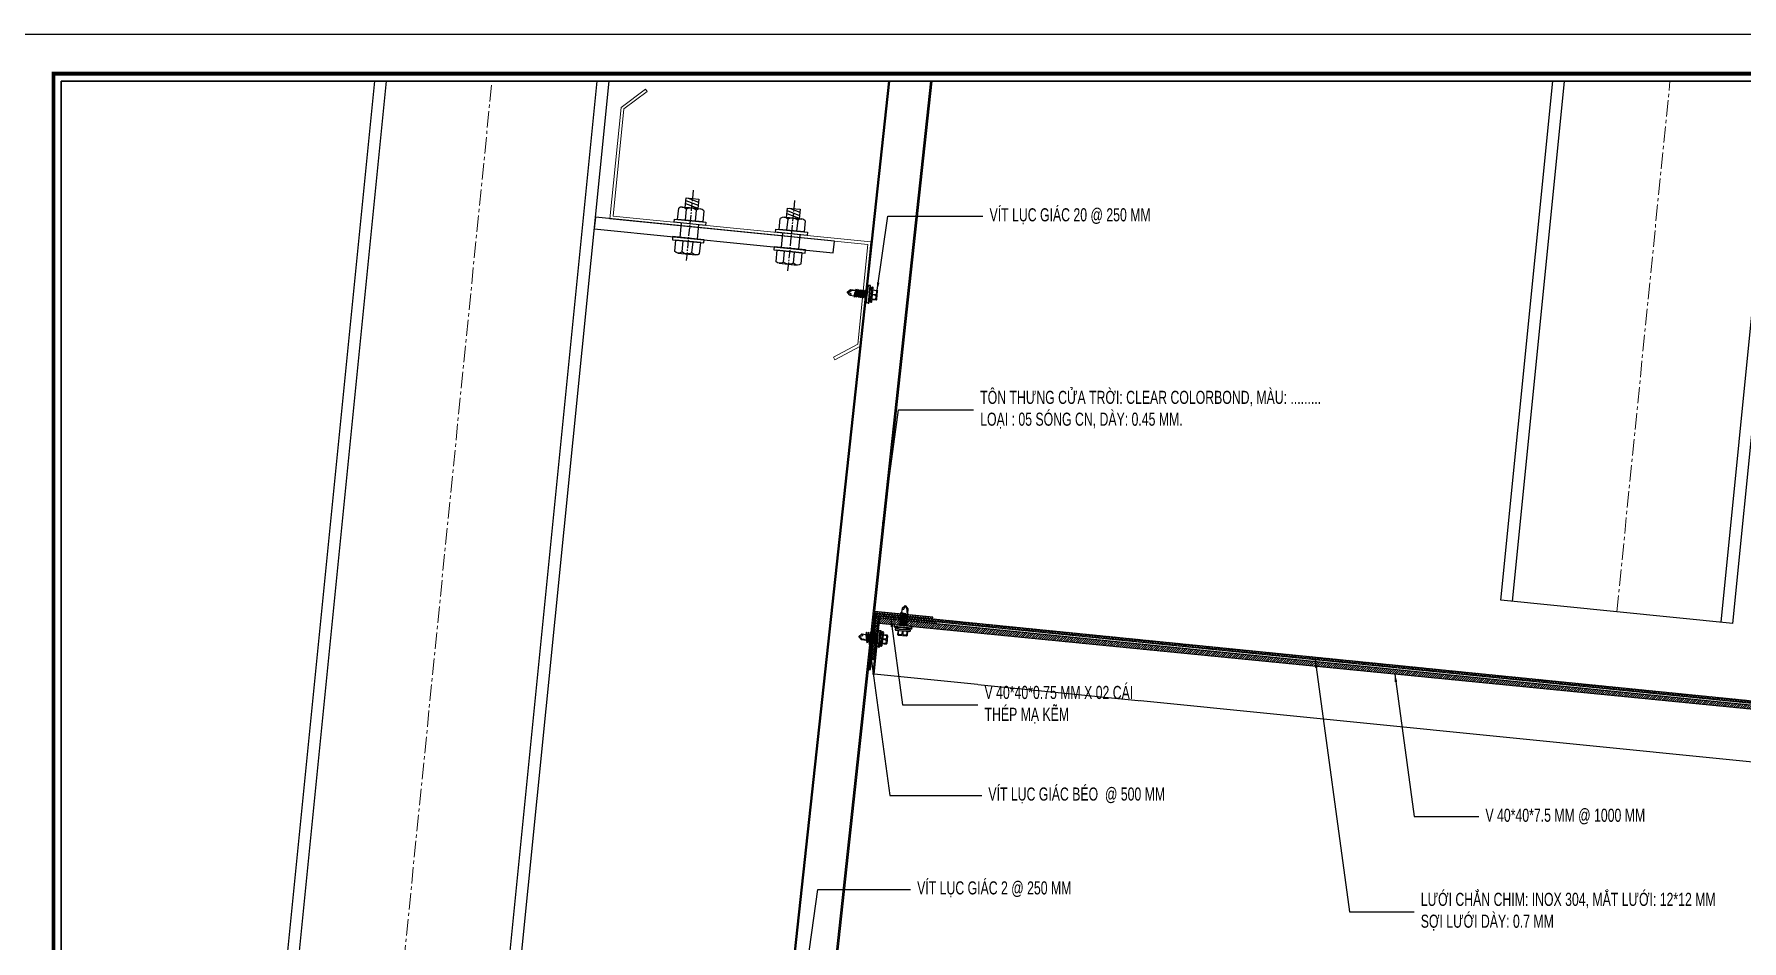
# Model space of a CAD drawing. Header units: inches. Extents: x 315041 to 662841, y -45540 to -35018.
# Drawn here: x 330803.6 to 331194.5, y -36897.7 to -36690 of the extents above; entities that cross this region are included whole.
import ezdxf

# ---------------------------------------------------------------- set-up
doc = ezdxf.new("R2010")
doc.units = ezdxf.units.IN
doc.header["$MEASUREMENT"] = 0
for name, pattern in [('CENTER', [2, 1.25, -0.25, 0.25, -0.25]), ('CENTER2', [28.575, 19.05, -3.175, 3.175, -3.175]), ('ketcau-1', [2, 1, 1])]:
    doc.linetypes.add(name, pattern=pattern)
for name, color, linetype in [('2', 2, 'Continuous'), ('3', 3, 'Continuous'), ('5', 5, 'Continuous'), ('7', 7, 'Continuous'), ('8', 8, 'Continuous'), ('BAO KHUNG', 31, 'Continuous'), ('DIM', 8, 'Continuous'), ('ketcau-8', 8, 'Continuous'), ('STRUCTURE', 1, 'Continuous')]:
    doc.layers.add(name, color=color, linetype=linetype)
doc.layers.add('Truc', color=8, linetype='CENTER', lineweight=9)
doc.layers.add('XG', color=128, linetype='Continuous', lineweight=13)
doc.styles.add('ST1H', font='vnshxh.shx', dxfattribs={"width": 0.7})
doc.dimstyles.new('3', dxfattribs={"dimtxt": 3.5, "dimasz": 1.8, "dimexe": 1, "dimexo": 0, "dimgap": 1, "dimtad": 1, "dimdec": 0, "dimlfac": 3, "dimzin": 0, "dimdsep": 46, "dimtxsty": 'ST1H', "dimblk": 'OBLIQUE', "dimcen": 1, "dimdle": 1, "dimclrd": 8, "dimclre": 8, "dimclrt": 3, "dimadec": 0, "dimazin": 0, "dimtfac": 1, "dimtdec": 0, "dimtix": 1, "dimtofl": 0, "dimtmove": 1, "dimatfit": 3, "dimfxl": 0.18, "dimtolj": 1, "dimtzin": 0, "dimlwd": -1, "dimlwe": -1, "dimarcsym": 1})

# ---------------------------------------------------------------- blocks, each defined once
blk = doc.blocks.new('A$C75D82031')
at = {"layer": '2', "color": 157, "linetype": 'Continuous'}
blk.add_lwpolyline([(0, 420), (594, 420), (594, 0), (0, 0)], close=True, dxfattribs=at)
at = {"layer": '7', "color": 147, "linetype": 'Continuous'}
blk.add_lwpolyline([(12.33, 57.61), (581.67, 57.61), (581.67, 409.19), (12.33, 409.19)], close=True, dxfattribs=at)
at = {"layer": 'BAO KHUNG', "color": 167, "linetype": 'Continuous', "const_width": 0.871}
blk.add_lwpolyline([(10.59, 9.07), (583.41, 9.07), (583.41, 410.93), (10.59, 410.93)], close=True, dxfattribs=at)
blk = doc.blocks.new('bl1')
at = {"layer": '8', "linetype": 'ketcau-1'}
for p, q in [((68, 400), (-100, 352)), ((100, 361), (-100, 304)), ((100, 313), (-100, 257)), ((-79, 226), (-79, 50)), ((79, 226), (79, 50))]:
    blk.add_line(p, q, dxfattribs=at)
for points in [[(-100, 250), (100, 250), (100, 400), (-100, 400)], [(-250, 0), (250, 0), (250, 50), (-250, 50)]]:
    blk.add_lwpolyline(points, close=True, dxfattribs=at)
blk.add_lwpolyline([(-200, 226, -0.403647), (-79, 226, -0.308355), (79, 226, -0.40582), (200, 226, -2.464147)], format="xyb", dxfattribs=at)
for points in [[(-200, 226), (-200, 50), (200, 50), (200, 226)], [(145, 250), (-143, 250)]]:
    blk.add_lwpolyline(points, dxfattribs=at)
blk = doc.blocks.new('bl2')
at = {"layer": '8', "linetype": 'ketcau-1'}
for p, q in [((-79, 226), (-79, 50)), ((79, 226), (79, 50))]:
    blk.add_line(p, q, dxfattribs=at)
blk.add_lwpolyline([(-250, 0), (250, 0), (250, 50), (-250, 50)], close=True, dxfattribs=at)
blk.add_lwpolyline([(-200, 226, -0.403647), (-79, 226, -0.308355), (79, 226, -0.40582), (200, 226, -2.464147)], format="xyb", dxfattribs=at)
for points in [[(-200, 226), (-200, 50), (200, 50), (200, 226)], [(145, 250), (-143, 250)]]:
    blk.add_lwpolyline(points, dxfattribs=at)
blk = doc.blocks.new('Short_Self_drilling')
at = {"layer": 'STRUCTURE', "color": 1, "linetype": 'Continuous'}
for p, q in [((6.4, 1.7), (-6.4, 1.7)), ((5.1, 3.8), (-5.1, 3.8)), ((-2.6, 2.9), (-5.1, 2.9)), ((-3.4, 3.8), (-3.4, 6.8)), ((3, 7.2), (-3, 7.2)), ((2.6, 2.9), (-2.6, 2.9)), ((-2.1, 2.8), (-2.1, 2.9)), ((6.3, 0), (0, 0)), ((2.2, 2.8), (2.2, 2.9)), ((2.2, -0.5), (2.2, 0)), ((5.1, 2.9), (2.6, 2.9)), ((3.4, 3.8), (3.4, 6.8)), ((3, -1.2), (-2.7, -0.2)), ((3, -2.7), (-2.7, -1.8)), ((3, -4.2), (-2.7, -3.3)), ((3, -5.8), (-2.7, -4.8)), ((3, -7.3), (-2.7, -6.3)), ((-1.9, -8), (-2.7, -7.9)), ((-2.1, -1.4), (-2.1, -0.9)), ((-2.1, -2.9), (-2.1, -2.4)), ((-2.1, -4.4), (-2.1, -3.9)), ((-2.1, -6), (-2.1, -5.4)), ((-2.1, -7.5), (-2.1, -7)), ((-2.1, -12.3), (-2.1, -8.5)), ((3, -8.8), (-1.1, -8.1)), ((2.1, -12.3), (2.1, -9.1)), ((2.2, -2), (2.2, -1.5)), ((2.2, -3.6), (2.2, -3)), ((2.2, -5.1), (2.2, -4.6)), ((2.2, -6.6), (2.2, -6.1)), ((2.2, -8.1), (2.2, -7.6))]:
    blk.add_line(p, q, dxfattribs=at)
blk.add_lwpolyline([(6.4, 1.3), (6.4, 1.7), (2.1, 2.8), (-2.1, 2.8), (-6.4, 1.7), (-6.4, 1.3)], close=True, dxfattribs=at)
for points in [[(-6.4, 1.3, -0.088869), (-6.3, 0), (0, 0)], [(-0.1, 3.8), (-0.3, 6.2, 0.338878), (-3.1, 6.2), (-3.3, 3.8)], [(3.3, 3.8), (3.1, 6.2, 0.338878), (0.3, 6.2), (0.1, 3.8)], [(-0.1, -14), (-1, -12.2, -0.148657), (-1.4, -11.2), (-2, -7.7, -0.815006), (-1.2, -7.8, 0.150833), (-0.8, -8.7)], [(2.1, -12.3), (1.7, -11.7, 0.52242), (0.9, -11.7), (-0.2, -14.2)], [(2.1, -12.3), (0.2, -14.2, -0.333596), (-0.2, -14.2), (-2.1, -12.3)]]:
    blk.add_lwpolyline(points, format="xyb", dxfattribs=at)
for points in [[(3, -1.2), (2.2, -1.5), (-2.1, -0.8), (-2.7, -0.2), (-2.4, 0)], [(3, -2.7), (2.2, -3), (-2.1, -2.4), (-2.7, -1.8), (-2.1, -1.4), (2.2, -2), (3, -2.7)], [(3, -4.2), (2.2, -4.6), (-2.1, -3.9), (-2.7, -3.3), (-2.1, -2.9), (2.2, -3.6), (3, -4.2)], [(3, -5.8), (2.2, -6.1), (-2.1, -5.4), (-2.7, -4.8), (-2.1, -4.4), (2.2, -5.1), (3, -5.8)], [(3, -7.3), (2.2, -7.6), (-2.1, -7), (-2.7, -6.3), (-2.1, -6), (2.2, -6.6), (3, -7.3)], [(-1.8, -8.5), (-2.1, -8.5), (-2.7, -7.9), (-2.1, -7.5), (-1.8, -7.5)], [(-1.3, -7.6), (2.2, -8.1), (3, -8.8)], [(-1.2, 0), (2.2, -0.5), (3, -1.2)], [(3, -8.8), (2.2, -9.1), (-0.8, -8.7)]]:
    blk.add_lwpolyline(points, dxfattribs=at)
for centre, radius, start, end in [((-5, 3.3), 0.455, 109.7949, 250.2674), ((-3, 6.8), 0.429, 90.0311, 180.0311), ((3, 6.8), 0.429, 0.0311, 90.0311), ((5.1, 3.3), 0.435, 279.7276, 80.3347), ((10, 0.2), 3.74, 162.2963, 182.6103)]:
    blk.add_arc(centre, radius, start, end, dxfattribs=at)
blk = doc.blocks.new('_Oblique')
at = {"color": 0, "linetype": 'ByBlock', "lineweight": -2}
blk.add_line((-0.5, -0.5), (0.5, 0.5), dxfattribs=at)
blk = doc.blocks.new('SideLap')
at = {"layer": 'STRUCTURE', "color": 1, "linetype": 'Continuous'}
for p, q in [((15, 16), (0, 0)), ((20, 6), (0, -3)), ((15, 16), (20, 12)), ((15, 16), (40, 16)), ((42, 30), (40, 16)), ((40, 16), (44, -8)), ((48, 16), (42, 30)), ((42, 30), (48, -10)), ((52, -11), (48, 16)), ((48, 16), (52, 16)), ((54, 30), (52, 16)), ((52, 16), (57, -18)), ((60, 16), (54, 30)), ((54, 30), (64, -33)), ((65, -18), (60, 16)), ((60, 16), (64, 16)), ((66, 30), (64, 16)), ((64, 16), (69, -18)), ((72, 16), (66, 30)), ((66, 30), (76, -33)), ((77, -18), (72, 16)), ((72, 16), (76, 16)), ((78, 31), (76, 16)), ((76, 16), (81, -18)), ((84, 16), (78, 31)), ((78, 31), (88, -33)), ((89, -18), (84, 16)), ((84, 16), (88, 16)), ((90, 30), (88, 16)), ((88, 16), (93, -18)), ((96, 16), (90, 30)), ((90, 30), (100, -33)), ((101, -18), (96, 16)), ((96, 16), (100, 16)), ((102, 30), (100, 16)), ((100, 16), (105, -18)), ((108, 16), (102, 30)), ((102, 30), (112, -33)), ((112, -11), (108, 16)), ((108, 16), (112, 16)), ((112, -51), (112, 48)), ((122, -52), (122, 49)), ((122, 49), (126, 49)), ((126, 49), (134, 16)), ((126, 49), (126, -52)), ((134, 16), (134, -18)), ((134, 16), (135, 16)), ((135, 39), (135, 19)), ((135, 19), (135, -22)), ((142, 39), (142, -42)), ((142, 26), (165, 26)), ((142, 25), (161, 23)), ((161, 1), (142, -1)), ((169, 22), (169, -25)), ((0, -3), (15, -18)), ((2, -2), (16, -10)), ((15, -18), (45, -18)), ((24, -12), (51, -17)), ((45, -16), (45, -18)), ((45, -18), (52, -33)), ((49, -16), (52, -33)), ((52, -33), (53, -18)), ((53, -18), (53, -16)), ((53, -18), (57, -18)), ((57, -18), (64, -33)), ((64, -33), (65, -18)), ((65, -18), (69, -18)), ((69, -18), (76, -33)), ((76, -33), (77, -18)), ((77, -18), (81, -18)), ((81, -18), (88, -33)), ((88, -33), (89, -18)), ((89, -18), (93, -18)), ((93, -18), (100, -33)), ((100, -33), (101, -18)), ((101, -18), (105, -18)), ((105, -18), (112, -33)), ((112, -33), (112, -20)), ((126, -52), (122, -52)), ((134, -18), (126, -52)), ((134, -18), (135, -18)), ((135, -22), (135, -42)), ((142, -2), (161, -4)), ((161, -26), (142, -28)), ((142, -28), (165, -28))]:
    blk.add_line(p, q, dxfattribs=at)
for centre, radius, start, end in [((18, 9), 3.99, 304.2302, 54.5641), ((113, 77), 29.4, 267.4208, 287.7348), ((138, 39), 3.42, 9.6964, 170.3036), ((147, 12), 18.2, 322.5592, 37.4408), ((165, 22), 3.38, 0, 90), ((2, -1), 2.24, 141.6348, 215.4287), ((24, 2), 14.9, 234.0048, 267.8268), ((52, 2), 13, 231.0825, 265.3922), ((51, -14), 2.99, 285.9762, 82.6971), ((113, -80), 29.4, 72.2652, 92.5792), ((138, -41), 3.59, 199.7637, 340.2363), ((147, -15), 18.2, 322.5592, 37.4408), ((165, -25), 3.38, 270, 0)]:
    blk.add_arc(centre, radius, start, end, dxfattribs=at)

msp = doc.modelspace()

# ---------------------------------------------------------------- hatches: boundary and pattern name
at = {"true_color": 0xfb041d}
h = msp.add_hatch(dxfattribs=at)
h.set_pattern_fill('ANSI31', color=1, scale=3.333333, angle=5.711087, style=0)
h.set_pattern_definition([(309.288912905, (-758837.9397, -53085.48517), (-0.32248448268, -0.26384629908), [])])
h.paths.add_polyline_path([(331009.325, -36823.6048), (330996.0579, -36822.278), (330994.731, -36835.5451), (330995.0627, -36835.5783), (330996.3564, -36822.6428), (331009.2918, -36823.9365)])
at = {"true_color": 0xcbec13}
h = msp.add_hatch(dxfattribs=at)
h.set_pattern_fill('ANSI37', color=60, scale=3.333333, style=0)
h.set_pattern_definition([(135, (1414004.37853, 87776.96117), (0.2946278255, 0.2946278255), []), (45, (1414004.37853, 87776.96117), (0.2946278255, -0.2946278255), [])])
h.paths.add_polyline_path([(330996.3564, -36822.6428), (331253.4373, -36848.3532), (331252.3277, -36859.4483), (331251.7286, -36859.3884), (331252.7725, -36848.9504), (330996.8897, -36823.3599), (330995.8965, -36833.2917), (330995.2974, -36833.2318)])
at = {"true_color": 0xfb041d}
h = msp.add_hatch(dxfattribs=at)
h.set_pattern_fill('ANSI31', color=1, scale=3.333333, angle=5.711087, style=0)
h.set_pattern_definition([(309.288912905, (-758837.10783, -53086.56713), (-0.32248448268, -0.26384629908), [])])
h.paths.add_polyline_path([(331010.1569, -36824.6868), (330996.8897, -36823.3599), (330995.5629, -36836.6271), (330995.8946, -36836.6603), (330997.1882, -36823.7248), (331010.1237, -36825.0184)])

# ---------------------------------------------------------------- linework, layer by layer
at = {"color": 8}
msp.add_lwpolyline([(330809.7734, -36700.8371), (331379.1113, -36700.8371), (331379.1113, -37052.4169), (330809.7734, -37052.4169)], close=True, dxfattribs=at)
at = {"color": 1, "true_color": 0xfb041d}
for points in [[(331009.325, -36823.6048), (330996.0579, -36822.278), (330994.731, -36835.5451), (330995.0627, -36835.5783), (330996.3564, -36822.6428), (331009.2918, -36823.9365)], [(331010.1569, -36824.6868), (330996.8897, -36823.3599), (330995.5629, -36836.6271), (330995.8946, -36836.6603), (330997.1882, -36823.7248), (331010.1237, -36825.0184)]]:
    msp.add_lwpolyline(points, close=True, dxfattribs=at)
at = {"color": 60, "true_color": 0xcbec13}
msp.add_lwpolyline([(330996.3564, -36822.6428), (331253.4373, -36848.3532), (331252.3277, -36859.4483), (331251.7286, -36859.3884), (331252.7725, -36848.9504), (330996.8897, -36823.3599), (330995.8965, -36833.2917), (330995.2974, -36833.2318)], close=True, dxfattribs=at)
at = {"layer": '2'}
for p, q in [((330849.5687, -37021.1859), (330881.6035, -36700.8371)), ((330852.2221, -37021.4512), (330884.2835, -36700.8371)), ((330899.9839, -37026.2274), (330932.5229, -36700.8371)), ((330902.6373, -37026.4927), (330935.2029, -36700.8371)), ((331139.3898, -36819.6908), (331151.2752, -36700.8371)), ((331142.0432, -36819.9562), (331153.9552, -36700.8371)), ((331189.805, -36824.7323), (331202.1946, -36700.8371)), ((331192.4585, -36824.9977), (331204.8745, -36700.8371)), ((331192.4585, -36824.9977), (331139.3898, -36819.6908))]:
    msp.add_line(p, q, dxfattribs=at)
at = {"layer": '3'}
for points in [[(330999.1586, -36700.8371), (330973.5172, -36937.5197), (330983.4591, -36938.5968), (331009.2171, -36700.8371)], [(330973.8486, -36937.5557), (330999.4939, -36700.8371)], [(330983.1277, -36938.5609), (331008.8818, -36700.8371)]]:
    msp.add_lwpolyline(points, dxfattribs=at)
at = {"layer": '5', "linetype": 'CENTER2', "ltscale": 0.1}
for p, q in [((330954.482, -36725.7935), (330952.8446, -36742.1669)), ((330977.7003, -36728.108), (330976.0621, -36744.4889))]:
    msp.add_line(p, q, dxfattribs=at)
at = {"layer": '8', "ltscale": 15}
for p, q in [((330932.0903, -36731.9626), (330931.825, -36734.616)), ((330931.825, -36734.616), (330986.552, -36740.0888)), ((330986.8174, -36737.4353), (330932.0903, -36731.9626)), ((330986.552, -36740.0888), (330986.8174, -36737.4353))]:
    msp.add_line(p, q, dxfattribs=at)
at = {"layer": '8'}
for p, q in [((330951.725, -36733.2634), (330951.394, -36736.5729)), ((330955.7052, -36733.6614), (330955.3742, -36736.971)), ((330974.9433, -36735.5778), (330974.6115, -36738.8949)), ((330978.9234, -36735.9759), (330978.5917, -36739.293))]:
    msp.add_line(p, q, dxfattribs=at)
at = {"layer": 'Truc', "linetype": 'CENTER', "ltscale": 3}
for p, q in [((330875.705, -37027.8194), (330908.4032, -36700.8371)), ((331165.9241, -36822.3443), (331178.0749, -36700.8371))]:
    msp.add_line(p, q, dxfattribs=at)
at = {"layer": 'XG'}
msp.add_lwpolyline([(330995.1757, -36737.6011), (330936.1368, -36731.6973), (330938.5912, -36707.1531), (330943.9369, -36703.1696), (330943.5385, -36702.6351), (330937.9571, -36706.7942), (330935.4071, -36732.2943), (330994.446, -36738.1981), (330992.1596, -36761.0626), (330986.5994, -36764.0498), (330986.9149, -36764.6371), (330992.7877, -36761.4819)], close=True, dxfattribs=at)

# ---------------------------------------------------------------- block references
at = {"color": 1}
msp.add_blockref('A$C75D82031', (330797.4423, -37110.027), dxfattribs=at)
at = {"color": 1, "xscale": 0.3200000000198099, "yscale": 0.3199999998323619, "zscale": 0.3199999999999999, "rotation": 264.258426593175}
msp.add_blockref('Short_Self_drilling', (330994.3134, -36749.5747), dxfattribs=at)
at = {"color": 1, "extrusion": (0, 0, -1), "xscale": -0.3199999998237566, "yscale": 0.3200000000651926, "zscale": -0.3199999999999999, "rotation": 185.7422143613557}
msp.add_blockref('Short_Self_drilling', (-331002.5706, -36825.4709), dxfattribs=at)
at = {"layer": 'DIM', "xscale": 0.03857142855844832, "yscale": 0.0385714287403971, "zscale": 0.03857142857142853, "rotation": 353.8151763639431}
msp.add_blockref('SideLap', (330992.4195, -36827.9616), dxfattribs=at)
at = {"layer": 'ketcau-8', "linetype": 'ketcau-1', "extrusion": (0, 0, -1), "xscale": 0.01450450457044324, "yscale": 0.01450450485572219, "zscale": -0.01450450437748658, "rotation": 5.711182137398873}
for p in [(-330953.7151, -36733.4624), (-330976.9333, -36735.7769)]:
    msp.add_blockref('bl1', p, dxfattribs=at)
at = {"layer": 'ketcau-8', "linetype": 'ketcau-1', "xscale": 0.01450450457044324, "yscale": 0.01450450485572219, "zscale": 0.01450450472598242, "rotation": 174.2888178626011}
for p in [(330953.3841, -36736.772), (330976.6016, -36739.094)]:
    msp.add_blockref('bl2', p, dxfattribs=at)

# ---------------------------------------------------------------- leaders
at = {"color": 9}
for points in [[(330996.5737, -36748.6981), (330999.0207, -36731.7392), (331022.3261, -36731.7392)], [(330997.7413, -36803.5875), (331001.4965, -36776.052), (331020.1798, -36776.052)], [(330999.722, -36823.9782), (331002.4037, -36843.6424), (331021.1717, -36843.6424)], [(331096.8811, -36833.3599), (331104.7465, -36891.0335), (331121.0314, -36891.0335)], [(331115.1084, -36836.6266), (331119.5556, -36869.2362), (331135.8405, -36869.2362)], [(330976.6073, -36931.6597), (330983.0228, -36885.9055), (331005.7495, -36885.9055)]]:
    msp.add_leader(points, dimstyle='3', override={"dimgap": 1, "dimtad": 0}, dxfattribs=at)

# ---------------------------------------------------------------- next in the draw order: texts
at = {"color": 60, "true_color": 0xcbec13, "char_height": 3, "attachment_point": 4, "style": 'ST1H', "bg_fill": 2}
for s, insert in [('\\A1;v 40*40*7.5 mm @ 1000 mm', (331135.8405, -36869.2362)), ('\\A1;L¦íI CH¾N CHIM: INOX 304, M¾T L¦íI: 12*12 MM\\PSîI L¦íI DµY: 0.7 MM', (331121.0314, -36891.0335))]:
    msp.add_mtext(s, dxfattribs=dict(at, insert=insert))
at = {"layer": '3', "char_height": 3, "attachment_point": 4, "style": 'ST1H', "bg_fill": 2}
for s, insert in [('\\A1;VÝT LôC GI¸C 20 @ 250 MM', (331022.3261, -36731.7392, 0)), ('\\A1;t«n th\xadng cöa trêi: CLEAR COLORBOND, mµu: .........\\PLo¹i : 05 sãng cn, dµy: 0.45 mm.', (331020.1798, -36776.052)), ('\\A1;v 40*40*0.75 mm x 02 c¸i\\PthÐp m¹ kÏm', (331021.1717, -36843.6424)), ('\\A1;VÝT LôC GI¸C 2 @ 250 MM', (331005.7495, -36885.9055, 0))]:
    msp.add_mtext(s, dxfattribs=dict(at, insert=insert))

# ---------------------------------------------------------------- next in the draw order: hatches: boundary and pattern name
h = msp.add_hatch()
h.set_pattern_fill('ANSI31', color=8, scale=3, style=0)
h.set_pattern_definition([(45, (4895.70007, 466.4137), (-0.26516504294, 0.26516504294), [])])
h.paths.add_polyline_path([(330997.1882, -36823.7248), (331252.4076, -36849.2489), (331252.3189, -36850.136), (330997.0603, -36825.0039)])

# ---------------------------------------------------------------- next in the draw order: linework, layer by layer
at = {"color": 8}
msp.add_lwpolyline([(330997.1882, -36823.7248), (331252.4076, -36849.2489), (331252.3189, -36850.136), (330997.0603, -36825.0039)], close=True, dxfattribs=at)

# ---------------------------------------------------------------- next in the draw order: leaders
at = {"color": 9}
msp.add_leader([(330994.4602, -36827.4393), (330999.5025, -36864.4119), (331022.0517, -36864.4119)], dimstyle='3', override={"dimgap": 1, "dimtad": 0}, dxfattribs=at)

# ---------------------------------------------------------------- next in the draw order: texts
at = {"layer": '3', "insert": (331022.0517, -36864.4119, 0), "char_height": 3, "attachment_point": 4, "style": 'ST1H', "bg_fill": 2}
msp.add_mtext('\\A1;VÝT LôC GI¸C bÐo  @ 500 MM', dxfattribs=at)

# ---------------------------------------------------------------- next in the draw order: linework, layer by layer
at = {"color": 8}
msp.add_lwpolyline([(330997.1882, -36823.7248), (331252.4076, -36849.2489), (331251.114, -36862.1844), (330995.8946, -36836.6603)], close=True, dxfattribs=at)

doc.saveas('drawing.dxf')
